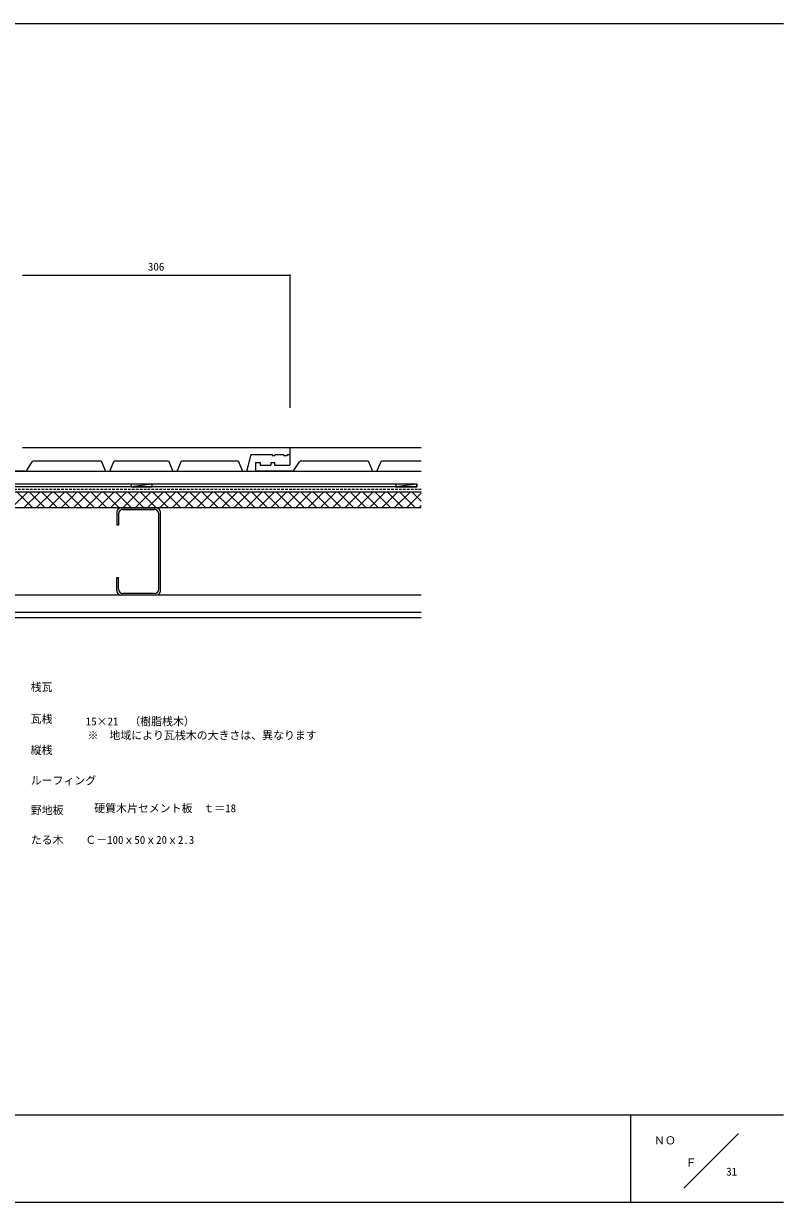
# Model space of a CAD drawing. Units: millimetres, scale not verified. Extents: x -198 to 202, y -140 to 130.
# Drawn here: x 28.3 to 202.4, y -140 to 130 of the extents above; entities that cross this region are included whole.
import ezdxf
from ezdxf.enums import TextEntityAlignment as Align

# ---------------------------------------------------------------- set-up
doc = ezdxf.new("R2010")
doc.units = ezdxf.units.MM
doc.header["$LTSCALE"] = 0.5
doc.header["$PDMODE"] = 32
doc.header["$PDSIZE"] = 0.25
doc.linetypes.add('DASHED1', pattern=[1.8, 1.2, -0.6])
for name, color, linetype, lineweight in [('0-0', 5, 'Continuous', 18), ('0-1', 7, 'Continuous', 18), ('1-0', 7, 'Continuous', 18), ('1-3', 7, 'Continuous', 18), ('1-4', 7, 'Continuous', 18)]:
    doc.layers.add(name, color=color, linetype=linetype, lineweight=lineweight)
doc.styles.add('ＭＳ ゴシック', font='')
doc.styles.get('ＭＳ ゴシック').set_extended_font_data('MS Gothic')

msp = doc.modelspace()

# ---------------------------------------------------------------- linework, layer by layer
at = {"layer": '0-0'}
for p, q in [((-197.5676, 130.0135), (202.4324, 130.0135)), ((202.4324, -119.9865), (-197.5676, -119.9865)), ((167.4325, -139.9865), (167.4325, -119.9865)), ((192.1622, -124.1757), (179.5946, -136.7432)), ((202.4324, -139.9865), (-197.5676, -139.9865))]:
    msp.add_line(p, q, dxfattribs=at)
at = {"layer": '1-0'}
for p, q in [((118.3939, 24.51), (-129.7221, 24.51)), ((57.7939, 24.51), (52.994, 23.91)), ((118.3939, 24.51), (113.5939, 23.91)), ((119.4497, 22.71), (-130.303, 22.71)), ((118.3939, 23.91), (-129.7221, 23.91))]:
    msp.add_line(p, q, dxfattribs=at)
at = {"layer": '1-0', "color": 3, "linetype": 'DASHED1'}
msp.add_line((119.4497, 23.31), (-129.9984, 23.31), dxfattribs=at)
at = {"layer": '1-0'}
msp.add_lwpolyline([(57.7939, 23.91), (57.7939, 24.51), (52.994, 24.51), (52.994, 23.91)], close=True, dxfattribs=at)
for points in [[(118.3939, 24.51), (113.5939, 24.51), (113.5939, 23.91), (118.3939, 23.91)], [(118.3939, 24.51), (118.3939, 23.91), (118.3939, 24.51)]]:
    msp.add_lwpolyline(points, dxfattribs=at)
at = {"layer": '1-3'}
for p, q in [((-117.606, 27.51), (119.4497, 27.51)), ((29.1844, 22.71), (25.5844, 19.11)), ((30.4482, 19.11), (26.8482, 22.71)), ((32.0128, 22.71), (28.4128, 19.11)), ((33.2766, 19.11), (29.6766, 22.71)), ((34.8413, 22.71), (31.2413, 19.11)), ((36.105, 19.11), (32.505, 22.71)), ((37.6697, 22.71), (34.0697, 19.11)), ((38.9335, 19.11), (35.3335, 22.71)), ((40.4982, 22.71), (36.8981, 19.11)), ((41.7619, 19.11), (38.1619, 22.71)), ((43.3266, 22.71), (39.7266, 19.11)), ((44.5903, 19.11), (40.9903, 22.71)), ((46.155, 22.71), (42.555, 19.11)), ((47.4188, 19.11), (43.8188, 22.71)), ((48.9835, 22.71), (45.3834, 19.11)), ((50.2472, 19.11), (46.6472, 22.71)), ((51.8119, 22.71), (48.2119, 19.11)), ((53.0756, 19.11), (49.4756, 22.71)), ((54.6403, 22.71), (51.0403, 19.11)), ((55.904, 19.11), (52.304, 22.71)), ((57.4688, 22.71), (53.8688, 19.11)), ((58.7325, 19.11), (55.1325, 22.71)), ((60.2972, 22.71), (56.6972, 19.11)), ((61.5609, 19.11), (57.9609, 22.71)), ((63.1256, 22.71), (59.5256, 19.11)), ((64.3893, 19.11), (60.7893, 22.71)), ((65.9541, 22.71), (62.3541, 19.11)), ((67.2178, 19.11), (63.6178, 22.71)), ((68.7825, 22.71), (65.1825, 19.11)), ((70.0462, 19.11), (66.4462, 22.71)), ((71.6109, 22.71), (68.0109, 19.11)), ((72.8746, 19.11), (69.2746, 22.71)), ((74.4393, 22.71), (70.8393, 19.11)), ((75.703, 19.11), (72.103, 22.71)), ((77.2677, 22.71), (73.6677, 19.11)), ((78.5315, 19.11), (74.9315, 22.71)), ((80.0962, 22.71), (76.4962, 19.11)), ((81.3599, 19.11), (77.7599, 22.71)), ((82.9246, 22.71), (79.3246, 19.11)), ((84.1883, 19.11), (80.5883, 22.71)), ((85.753, 22.71), (82.153, 19.11)), ((87.0168, 19.11), (83.4168, 22.71)), ((88.5814, 22.71), (84.9814, 19.11)), ((89.8452, 19.11), (86.2452, 22.71)), ((91.4098, 22.71), (87.8098, 19.11)), ((92.6736, 19.11), (89.0736, 22.71)), ((94.2383, 22.71), (90.6382, 19.11)), ((95.502, 19.11), (91.902, 22.71)), ((97.0667, 22.71), (93.4667, 19.11)), ((98.3305, 19.11), (94.7305, 22.71)), ((99.8951, 22.71), (96.2951, 19.11)), ((101.1589, 19.11), (97.5589, 22.71)), ((102.7235, 22.71), (99.1235, 19.11)), ((103.9873, 19.11), (100.3873, 22.71)), ((105.552, 22.71), (101.9519, 19.11)), ((106.8157, 19.11), (103.2157, 22.71)), ((108.3803, 22.71), (104.7803, 19.11)), ((109.6442, 19.11), (106.0442, 22.71)), ((111.2088, 22.71), (107.6088, 19.11)), ((112.4726, 19.11), (108.8726, 22.71)), ((114.0372, 22.71), (110.4372, 19.11)), ((115.301, 19.11), (111.701, 22.71)), ((116.8656, 22.71), (113.2656, 19.11)), ((118.1294, 19.11), (114.5294, 22.71)), ((119.4497, 22.4658), (116.094, 19.11)), ((119.4497, 20.6182), (117.3579, 22.71)), ((119.4497, 19.11), (-130.303, 19.11)), ((119.4497, 19.6373), (118.9224, 19.11)), ((119.4497, -0.89), (-130.303, -0.89)), ((119.4497, -4.89), (-130.303, -4.89)), ((119.4497, -6.09), (-130.303, -6.09))]:
    msp.add_line(p, q, dxfattribs=at)
at = {"layer": '1-3', "color": 3}
for p, q in [((50.6971, 19.11), (58.697, 19.11)), ((49.6971, 18.11), (49.6971, 15.11)), ((50.0971, 17.71), (50.0971, 15.11)), ((51.0971, 18.71), (58.297, 18.71)), ((59.297, 0.51), (59.297, 17.71)), ((59.697, 0.11), (59.697, 18.11)), ((50.0971, 15.11), (49.6971, 15.11)), ((49.6971, 3.11), (50.0971, 3.11)), ((49.6971, 0.11), (49.6971, 3.11)), ((50.0971, 0.51), (50.0971, 3.11)), ((58.697, -0.89), (50.6971, -0.89)), ((58.297, -0.49), (51.0971, -0.49))]:
    msp.add_line(p, q, dxfattribs=at)
for centre, start, end in [((50.6971, 18.11), 90, 180), ((58.697, 18.11), 0, 90), ((51.0971, 17.71), 90, 180), ((58.297, 17.71), 0, 90), ((50.6971, 0.11), 180, 270), ((51.0971, 0.51), 180, 270), ((58.297, 0.51), 270, 0), ((58.697, 0.11), 270, 0)]:
    msp.add_arc(centre, 1, start, end, dxfattribs=at)
at = {"layer": '1-4'}
for p, q in [((28.097, 72.3716), (89.297, 72.3716)), ((89.297, 72.3716), (89.297, 41.9723)), ((89.297, 32.8981), (89.297, 28.8981)), ((89.297, 32.8981), (119.4497, 32.8981)), ((30.8264, 29.8981), (46.097, 29.8981)), ((46.097, 29.8981), (47.097, 27.4981)), ((48.097, 27.4981), (49.097, 29.8981)), ((49.097, 29.8981), (61.497, 29.8981)), ((61.497, 29.8981), (62.497, 27.4981)), ((63.497, 27.4981), (64.497, 29.8981)), ((64.497, 29.8981), (77.497, 29.8981)), ((77.497, 29.8981), (78.497, 27.4981)), ((79.7984, 28.6433), (80.497, 31.2981)), ((80.497, 31.2981), (80.9042, 31.2981)), ((80.497, 31.2981), (85.297, 31.2981)), ((80.9042, 31.2981), (80.9729, 31.2981)), ((85.897, 31.2981), (85.897, 31.0981)), ((85.897, 31.2981), (87.897, 31.2981)), ((87.897, 31.2981), (87.897, 31.0981)), ((87.897, 31.0981), (88.697, 31.0981)), ((88.697, 31.2981), (88.697, 31.0981)), ((88.697, 31.2981), (89.297, 31.2981)), ((92.0264, 29.8981), (107.297, 29.8981)), ((107.297, 29.8981), (108.297, 27.4981)), ((109.297, 27.4981), (110.297, 29.8981)), ((110.297, 29.8981), (119.4497, 29.8981)), ((28.6404, 27.4981), (20.297, 27.4981)), ((29.1466, 27.776), (30.3202, 29.6202)), ((47.097, 27.4981), (48.097, 27.4981)), ((62.497, 27.4981), (63.497, 27.4981)), ((78.497, 27.4981), (79.497, 27.4981)), ((79.497, 27.4981), (79.7953, 28.6317)), ((81.497, 29.4981), (81.497, 27.4981)), ((89.8404, 27.4981), (81.497, 27.4981)), ((82.497, 28.8981), (84.997, 28.8981)), ((84.997, 29.4981), (85.797, 29.4981)), ((84.997, 29.4981), (84.997, 28.8981)), ((90.3466, 27.776), (91.5202, 29.6202)), ((108.297, 27.4981), (109.297, 27.4981))]:
    msp.add_line(p, q, dxfattribs=at)
for points in [[(28.097, 32.8981), (89.297, 32.8981), (89.297, 31.2981)], [(85.297, 31.2981), (85.297, 31.0981), (85.897, 31.0981)], [(81.497, 29.4981), (82.497, 29.4981), (82.497, 28.8981)], [(85.797, 29.4981), (85.797, 28.8981), (89.297, 28.8981)]]:
    msp.add_lwpolyline(points, dxfattribs=at)
for centre, start, end in [((30.8264, 29.2981), 90, 147.52879), ((92.0264, 29.2981), 90, 147.52879), ((28.6404, 28.0981), 270, 327.52879), ((89.8404, 28.0981), 270, 327.52879)]:
    msp.add_arc(centre, 0.6, start, end, dxfattribs=at)
msp.add_point((89.297, 72.3716), dxfattribs=at)

# ---------------------------------------------------------------- texts
at = {"layer": '0-0', "color": 7, "style": 'ＭＳ ゴシック'}
for s, p in [('ＮＯ', (172.7778, -127.2561)), ('Ｆ', (179.9906, -132.3213))]:
    msp.add_text(s, height=1.833, dxfattribs=at).set_placement(p, align=Align.BOTTOM_LEFT)
at = {"layer": '0-1', "style": 'ＭＳ ゴシック'}
for s, p in [('桟瓦', (29.9622, -23.417)), ('縦桟', (29.9623, -37.8519))]:
    msp.add_text(s, height=1.833, dxfattribs=at).set_placement(p, align=Align.BOTTOM_LEFT)
at = {"layer": '1-3', "style": 'ＭＳ ゴシック'}
for s, p in [('瓦桟\u3000', (29.9623, -30.7174)), ('15×21\u3000（樹脂桟木）', (42.5677, -31.2846)), ('※\u3000地域により瓦桟木の大きさは、異なります', (42.9819, -34.4687)), ('ルーフィング', (29.9623, -44.8205)), ('硬質木片セメント板\u3000ｔ＝18', (44.5161, -51.1849)), ('野地板', (29.9623, -51.6232)), ('たる木\u3000\u3000Ｃ－100ｘ50ｘ20ｘ2.3', (29.9622, -58.4258)), ('31', (189.3384, -134.4039))]:
    msp.add_text(s, height=1.833, dxfattribs=at).set_placement(p, align=Align.BOTTOM_LEFT)
at = {"layer": '1-4', "style": 'ＭＳ ゴシック'}
msp.add_text('306', height=1.833, dxfattribs=at).set_placement((56.822, 72.8716), align=Align.BOTTOM_LEFT)

doc.saveas('drawing.dxf')
